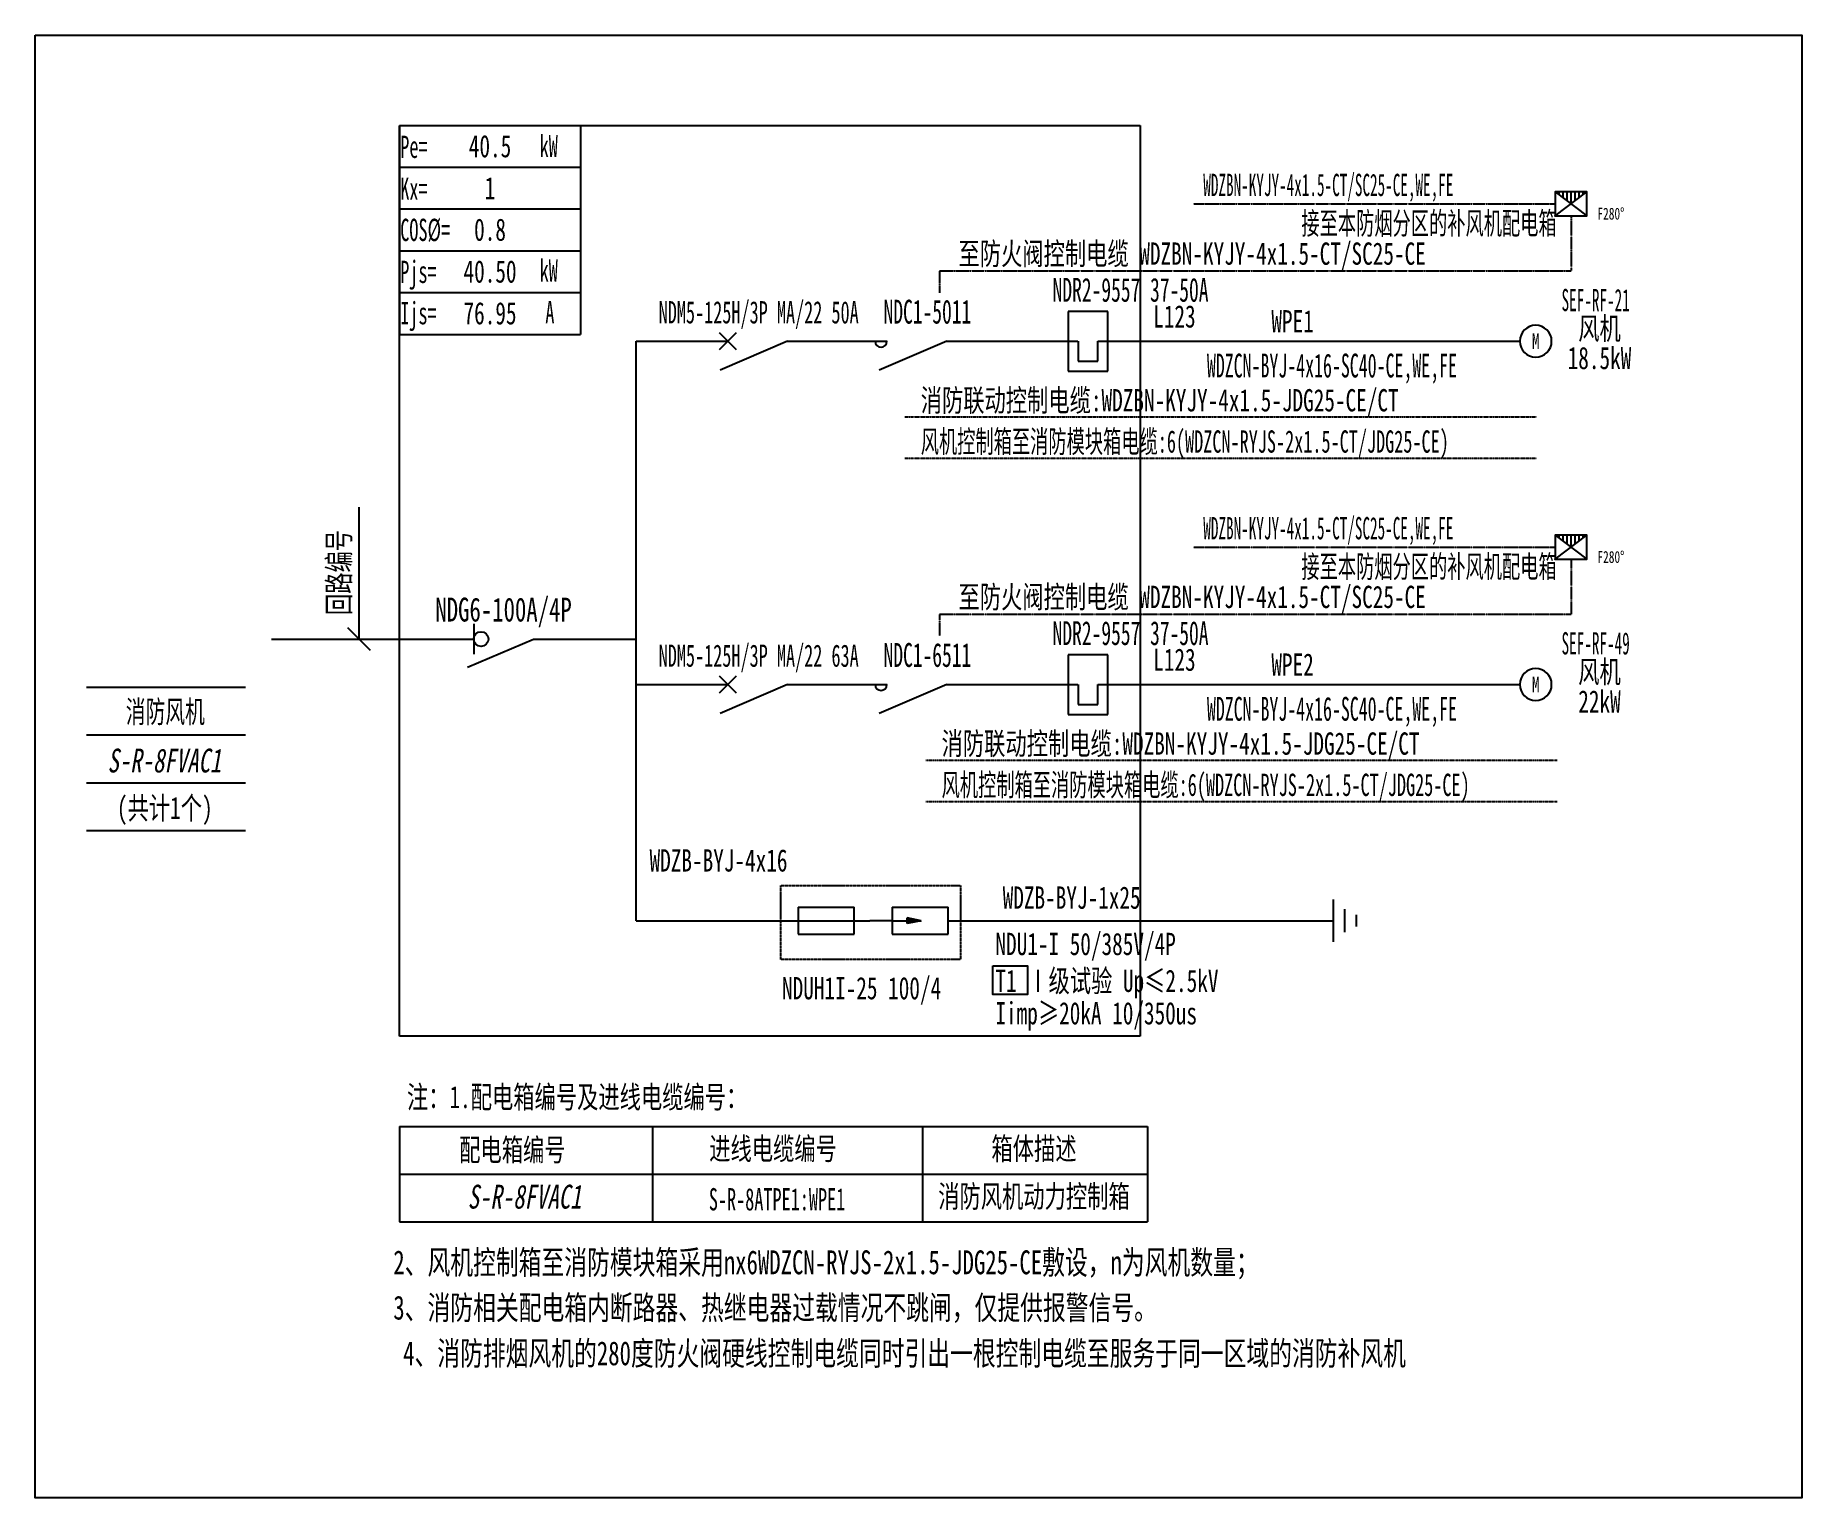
# Model space of a CAD drawing. Extents: x 408988 to 411518, y 295810 to 297905.
import ezdxf
from ezdxf.enums import TextEntityAlignment as Align

# ---------------------------------------------------------------- set-up
doc = ezdxf.new("R2010")
doc.units = 0
doc.header["$MEASUREMENT"] = 0
for name, pattern in [('DASHDOT', [1, 0.5, -0.25, 0, -0.25]), ('DASHED', [0.75, 0.5, -0.25]), ('DASHED2', [0.375, 0.25, -0.125])]:
    doc.linetypes.add(name, pattern=pattern)
for name, color, linetype in [('D_E_Eqpm(强电设备)', 100, 'Continuous'), ('D_E_Eqpm（强电设备）', 100, 'Continuous'), ('D_E_Text(强电文字)', 51, 'Continuous'), ('D_E_Text（强电文字）', 51, 'Continuous'), ('D_E_Wire(强电线缆)', 10, 'Continuous'), ('D_E_Wire（强电线缆）', 10, 'Continuous'), ('D_T_TableDim（表格尺寸）', 255, 'Continuous'), ('系统图', 220, 'Continuous')]:
    doc.layers.add(name, color=color, linetype=linetype)
doc.styles.add('$1$电气', font='', dxfattribs={"width": 0.7})
doc.styles.add('$1$电气箱', font='simhei.ttf', dxfattribs={"width": 0.8, "oblique": 10})
doc.styles.add('$3$电气', font='', dxfattribs={"width": 0.7})
doc.styles.add('电气', font='', dxfattribs={"width": 0.7})
doc.styles.add('电气箱', font='simhei.ttf', dxfattribs={"width": 0.8, "oblique": 10})
doc.styles.get('$1$电气').set_extended_font_data('SimSun')
doc.styles.get('$3$电气').set_extended_font_data('SimSun')
doc.styles.get('电气').set_extended_font_data('SimSun')

# ---------------------------------------------------------------- blocks, each defined once
blk = doc.blocks.new('A$C670F4C17')
at = {"layer": 'D_E_Wire（强电线缆）', "linetype": 'DASHDOT', "ltscale": 0.5}
blk.add_line((0, 0), (7936, 0), dxfattribs=at)
at = {"layer": 'D_E_Text（强电文字）', "style": '电气', "width": 0.7}
blk.add_text('消防联动控制电缆:WDZBN-KYJY-4x1.5-JDG25-CE/CT', height=280, dxfattribs=at).set_placement((198, 68))
blk = doc.blocks.new('A$C70CE04DF')
at = {"layer": 'D_E_Wire（强电线缆）', "linetype": 'DASHDOT', "ltscale": 0.5}
blk.add_line((0, 0), (7936, 0), dxfattribs=at)
at = {"layer": 'D_E_Text（强电文字）', "style": '电气', "width": 0.6}
blk.add_text('风机控制箱至消防模块箱电缆:6(WDZCN-RYJS-2x1.5-CT/JDG25-CE)', height=280, dxfattribs=at).set_placement((198, 68))
blk = doc.blocks.new('1')
at = {"layer": 'D_E_Eqpm(强电设备)'}
for p, q in [((-314387, 61832), (-314387, 61082)), ((-313887, 61832), (-314387, 61832)), ((-313887, 61082), (-313887, 61832)), ((-314262, 61457), (-314262, 61207)), ((-314012, 61207), (-314012, 61457)), ((-314387, 61082), (-313887, 61082)), ((-314262, 61207), (-314012, 61207))]:
    blk.add_line(p, q, dxfattribs=at)
blk = doc.blocks.new('电机')
at = {"layer": 'D_E_Eqpm（强电设备）'}
for start, end in [(90, 180), (180, 270), (0, 90), (270, 0)]:
    blk.add_arc((0, 0), 200, start, end, dxfattribs=at)
at = {"layer": 'D_E_Eqpm（强电设备）', "color": 51, "style": '电气', "width": 0.7}
blk.add_text('M', height=200, dxfattribs=at).set_placement((0, 0), align=Align.MIDDLE)
blk = doc.blocks.new('280度防火阀')
at = {"layer": 'D_E_Eqpm（强电设备）'}
for p, q in [((-200, 300), (200, 0)), ((-200, 0), (200, 300)), ((-150, 263), (-150, 300)), ((-100, 225), (-100, 300)), ((-50, 187), (-50, 300)), ((0, 150), (0, 300)), ((50, 187), (50, 300)), ((100, 225), (100, 300)), ((150, 263), (150, 300))]:
    blk.add_line(p, q, dxfattribs=at)
blk.add_lwpolyline([(-200, 0), (200, 0), (200, 300), (-200, 300)], close=True, dxfattribs=at)
at = {"layer": 'D_E_Eqpm（强电设备）', "color": 51}
blk.add_point((-200, 0), dxfattribs=at)
blk.add_point((-200, 0), dxfattribs=at)
at = {"layer": 'D_E_Text（强电文字）', "color": 0, "style": '电气', "width": 0.7}
blk.add_text('F280%%D', height=150, dxfattribs=at).set_placement((331, -48))

msp = doc.modelspace()

# ---------------------------------------------------------------- linework, layer by layer
at = {"linetype": 'DASHED'}
for p, q in [((409509.2, 297776), (410570.1, 297776)), ((409509.2, 296471.6), (409509.2, 297776)), ((410570.1, 297776), (410570.1, 296471.6)), ((410570.1, 296471.6), (409509.2, 296471.6))]:
    msp.add_line(p, q, dxfattribs=at)
at = {"linetype": 'DASHED2'}
msp.add_lwpolyline([(410055.2, 296687.2), (410312.7, 296687.2), (410312.7, 296581.1), (410055.2, 296581.1)], close=True, dxfattribs=at)
at = {"layer": 'D_E_Eqpm(强电设备)', "color": 100}
for p, q in [((409967.3, 297454.8), (409991.5, 297479)), ((409991.5, 297454.8), (409967.3, 297479)), ((409991.5, 297479), (409967.3, 297454.8)), ((409967.3, 297479), (409991.5, 297454.8)), ((410064.9, 297466.9), (409968.4, 297425.5)), ((410292.9, 297466.9), (410196.4, 297425.5)), ((409967.3, 296963.1), (409991.5, 296987.3)), ((409991.5, 296963.1), (409967.3, 296987.3)), ((409991.5, 296987.3), (409967.3, 296963.1)), ((409967.3, 296987.3), (409991.5, 296963.1)), ((410064.9, 296975.2), (409968.4, 296933.8)), ((410292.9, 296975.2), (410196.4, 296933.8))]:
    msp.add_line(p, q, dxfattribs=at)
at = {"layer": 'D_E_Eqpm(强电设备)'}
for p, q in [((410080.3, 296656.3), (410160.5, 296656.3)), ((410080.3, 296656.3), (410080.3, 296617.6)), ((410160.2, 296617.6), (410160.2, 296656.3)), ((410214.9, 296656.3), (410295.1, 296656.3)), ((410214.9, 296656.3), (410214.9, 296617.6)), ((410294.8, 296617.6), (410294.8, 296656.3)), ((410080.3, 296617.6), (410160.2, 296617.6)), ((410214.9, 296636.9), (410182.6, 296636.9)), ((410214.9, 296636.9), (410256.5, 296636.9)), ((410214.9, 296617.6), (410294.8, 296617.6)), ((410256.5, 296636.9), (410236.3, 296641.1)), ((410236.3, 296632.8), (410236.3, 296641.1)), ((410256.5, 296636.9), (410236.3, 296632.8))]:
    msp.add_line(p, q, dxfattribs=at)
at = {"layer": 'D_E_Eqpm(强电设备)', "color": 100}
for centre in [(410198.8, 297466.9), (410198.8, 296975.2)]:
    msp.add_arc(centre, 8.55, 180, 0, dxfattribs=at)
at = {"layer": 'D_E_Eqpm(强电设备)'}
msp.add_solid([(410236.3, 296632.8), (410256.5, 296636.9), (410236.3, 296641.1)], dxfattribs=at)
at = {"layer": 'D_E_Eqpm（强电设备）'}
msp.add_line((409615.4, 297061.9), (409615.4, 297018.6), dxfattribs=at)
at = {"layer": 'D_E_Eqpm（强电设备）', "color": 100}
msp.add_line((409606.6, 296999.8), (409700.9, 297040.3), dxfattribs=at)
at = {"layer": 'D_E_Eqpm（强电设备）'}
msp.add_circle((409625.9, 297040.3), 10.5, dxfattribs=at)
at = {"layer": 'D_E_Text（强电文字）'}
for p, q in [((409509.2, 297776), (409768.5, 297776)), ((409509.2, 297776), (409509.2, 297476.7)), ((409768.5, 297776), (409768.5, 297476.7)), ((409509.2, 297716.1), (409768.5, 297716.1)), ((409509.2, 297656.3), (409768.5, 297656.3)), ((409509.2, 297596.4), (409768.5, 297596.4)), ((409509.2, 297536.6), (409768.5, 297536.6)), ((409509.2, 297476.7), (409768.5, 297476.7)), ((409451.3, 297040.3), (409451.3, 297229.4)), ((409467.4, 297024.1), (409435.2, 297056.4))]:
    msp.add_line(p, q, dxfattribs=at)
msp.add_lwpolyline([(410359.2, 296572.2), (410408.8, 296572.2), (410408.8, 296531.4), (410359.2, 296531.4)], close=True, dxfattribs=at)
at = {"layer": 'D_E_Wire(强电线缆)', "color": 10}
for p, q in [((409848.2, 297466.9), (409979.4, 297466.9)), ((410064.9, 297466.9), (410207.4, 297466.9)), ((410292.9, 297466.9), (410480.9, 297466.9)), ((410509.4, 297466.9), (411113.8, 297466.9)), ((409848.2, 296975.2), (409979.4, 296975.2)), ((410064.9, 296975.2), (410207.4, 296975.2)), ((410292.9, 296975.2), (410480.9, 296975.2)), ((410509.4, 296975.2), (411113.8, 296975.2))]:
    msp.add_line(p, q, dxfattribs=at)
at = {"layer": 'D_E_Wire（强电线缆）', "linetype": 'DASHDOT', "ltscale": 0.5}
for p, q in [((410646.3, 297663.6), (411164.4, 297663.6)), ((411187.2, 297646.5), (411187.2, 297567.8)), ((410282.7, 297567.8), (411187.2, 297567.8)), ((410282.7, 297567.8), (410282.7, 297536.4)), ((410646.3, 297171.9), (411164.4, 297171.9)), ((411187.2, 297154.8), (411187.2, 297076)), ((410282.7, 297076), (411187.2, 297076)), ((410282.7, 297076), (410282.7, 297044.7))]:
    msp.add_line(p, q, dxfattribs=at)
at = {"layer": 'D_E_Wire（强电线缆）'}
for p, q in [((409848.2, 296636.9), (409848.2, 297466.9)), ((409325.9, 297040.3), (409615.4, 297040.3)), ((409700.9, 297040.3), (409848.2, 297040.3)), ((410846.7, 296606.6), (410846.7, 296667.4)), ((410863.3, 296620.4), (410863.3, 296653.6)), ((410879.9, 296628.6), (410879.9, 296645.3)), ((409848.2, 296636.9), (410182.6, 296636.9)), ((410294.8, 296636.9), (410846.7, 296636.9))]:
    msp.add_line(p, q, dxfattribs=at)
at = {"layer": 'D_T_TableDim（表格尺寸）', "color": 255}
for p, q in [((409060.6, 296971.3), (409288.5, 296971.3)), ((409060.6, 296902.9), (409288.5, 296902.9)), ((409060.6, 296834.5), (409288.5, 296834.5)), ((409060.6, 296766.1), (409288.5, 296766.1))]:
    msp.add_line(p, q, dxfattribs=at)
at = {"layer": 'D_T_TableDim（表格尺寸）', "ltscale": 3.5}
for p, q in [((409509.2, 296342.2), (410580.4, 296342.2)), ((409509.2, 296342.2), (409509.2, 296205.4)), ((409871.4, 296342.2), (409871.4, 296205.4)), ((410258.1, 296342.2), (410258.1, 296205.4)), ((410580.4, 296342.2), (410580.4, 296205.4)), ((409509.2, 296273.8), (410580.4, 296273.8)), ((409509.2, 296273.8), (410580.4, 296273.8)), ((409871.4, 296273.8), (409871.4, 296205.4)), ((410258.1, 296273.8), (410258.1, 296205.4)), ((409509.2, 296205.4), (410580.4, 296205.4))]:
    msp.add_line(p, q, dxfattribs=at)
at = {"layer": '系统图', "ltscale": 9973.992009}
msp.add_lwpolyline([(408987.5, 297905), (411517.5, 297905), (411517.5, 295810.5), (408987.5, 295810.5)], close=True, dxfattribs=at)

# ---------------------------------------------------------------- block references
at = {"layer": 'D_E_Eqpm(强电设备)', "color": 100, "xscale": 0.1139832797001466, "yscale": 0.1139832797001466, "zscale": 0.1139832797001466}
for p in [(446301.6, 290461.8), (446301.6, 289970.1)]:
    msp.add_blockref('1', p, dxfattribs=at)
at = {"layer": 'D_E_Eqpm（强电设备）', "xscale": 0.1139832797001466, "yscale": 0.1139832797001466, "zscale": 0.1139832797001466}
for name, p in [('280度防火阀', (411187.2, 297646.5)), ('电机', (411136.6, 297466.9)), ('280度防火阀', (411187.2, 297154.8)), ('电机', (411136.6, 296975.2))]:
    msp.add_blockref(name, p, dxfattribs=at)
at = {"layer": 'D_E_Wire（强电线缆）', "xscale": 0.1139832797001466, "yscale": 0.1139832797001466, "zscale": 0.1139832797001466}
for name, p in [('A$C670F4C17', (410233.1, 297358.6)), ('A$C70CE04DF', (410233.1, 297299.5)), ('A$C670F4C17', (410263, 296866.9)), ('A$C70CE04DF', (410263, 296807.8))]:
    msp.add_blockref(name, p, dxfattribs=at)

# ---------------------------------------------------------------- texts
at = {"layer": 'D_E_Text(强电文字)', "color": 51, "style": '电气', "width": 0.6}
for s, height, p in [('NDR2-9557 37-50A', 34.195, (410444.6, 297523.4)), ('NDC1-5011', 34.19, (410202.5, 297492.1)), ('NDR2-9557 37-50A', 34.195, (410444.6, 297031.7)), ('NDC1-6511', 34.19, (410202.5, 297000.4))]:
    msp.add_text(s, height=height, dxfattribs=at).set_placement(p)
at = {"layer": 'D_E_Text(强电文字)', "color": 1, "style": '电气', "width": 0.55}
msp.add_text('WDZCN-BYJ-4x16-SC40-CE,WE,FE', height=34.195, dxfattribs=at).set_placement((410844.7, 297427.9), align=Align.MIDDLE)
at = {"layer": 'D_E_Text(强电文字)', "color": 51, "style": '$3$电气', "width": 0.7}
msp.add_text('NDG6-100A/4P', height=34.195, dxfattribs=at).set_placement((409658.2, 297065.4), align=Align.CENTER)
at = {"layer": 'D_E_Text(强电文字)', "color": 51, "style": '电气', "width": 0.55}
msp.add_text('WDZCN-BYJ-4x16-SC40-CE,WE,FE', height=34.195, dxfattribs=at).set_placement((410844.7, 296936.2), align=Align.MIDDLE)
at = {"layer": 'D_E_Text(强电文字)', "style": '电气', "width": 0.7}
for s, p in [('WDZB-BYJ-4x16', (409867.3, 296707.3)), ('WDZB-BYJ-1x25', (410373.1, 296654)), ('T1 Ⅰ级试验 Up≤2.5kV ', (410362.7, 296534.8)), ('Iimp≥20kA 10/350us', (410362.7, 296488.4))]:
    msp.add_text(s, height=31.915, dxfattribs=at).set_placement(p)
at = {"layer": 'D_E_Text(强电文字)', "color": 51, "true_color": 0xffff7f, "style": '电气', "width": 0.7}
msp.add_text('NDU1-I 50/385V/4P', height=31.915, dxfattribs=at).set_placement((410362.7, 296587.6))
at = {"layer": 'D_E_Text（强电文字）', "linetype": 'Continuous', "style": '电气', "width": 0.6}
for s, height, p in [('Pe=', 31.92, (409510.2, 297729.4)), ('kW', 31.92, (409709.8, 297730.5)), ('Kx=', 31.92, (409510.2, 297669.4)), ('COS%%C=', 31.92, (409510.2, 297610.4)), ('Pjs=', 31.92, (409510.2, 297550.3)), ('kW', 31.92, (409709.8, 297552.3)), ('Ijs=', 31.92, (409510.2, 297491.1)), ('A', 31.9, (409718, 297492.4))]:
    msp.add_text(s, height=height, dxfattribs=at).set_placement(p)
at = {"layer": 'D_E_Text（强电文字）', "style": '电气'}
for s, height, width, p in [('WDZBN-KYJY-4x1.5-CT/SC25-CE,WE,FE', 31.915, 0.5, (410660.4, 297674.8)), ('接至本防烟分区的补风机配电箱', 31.915, 0.6, (410800.9, 297619.9)), ('至防火阀控制电缆 WDZBN-KYJY-4x1.5-CT/SC25-CE ', 31.915, 0.7, (410309.8, 297576.4)), ('L123', 31.92, 0.7, (410588.7, 297486.5)), ('WDZBN-KYJY-4x1.5-CT/SC25-CE,WE,FE', 31.915, 0.5, (410660.4, 297183.1)), ('接至本防烟分区的补风机配电箱', 31.915, 0.6, (410800.9, 297128.2)), ('至防火阀控制电缆 WDZBN-KYJY-4x1.5-CT/SC25-CE ', 31.915, 0.7, (410309.8, 297084.7)), ('L123', 31.92, 0.7, (410588.7, 296994.8)), ('注：1.配电箱编号及进线电缆编号：', 31.915, 0.7, (409519.8, 296368.4)), (' 2、风机控制箱至消防模块箱采用nx6WDZCN-RYJS-2x1.5-JDG25-CE敷设，n为风机数量；', 34.195, 0.7, (409484, 296130.5)), (' 3、消防相关配电箱内断路器、热继电器过载情况不跳闸，仅提供报警信号。', 34.195, 0.7, (409484, 296065.6)), ('4、消防排烟风机的280度防火阀硬线控制电缆同时引出一根控制电缆至服务于同一区域的消防补风机', 34.195, 0.7, (409514.3, 296000.2))]:
    msp.add_text(s, height=height, dxfattribs=dict(at, width=width)).set_placement(p)
at = {"layer": 'D_E_Text（强电文字）', "color": 51, "style": '电气', "width": 0.5}
for s, p in [('SEF-RF-21', (411222.4, 297509.9)), ('SEF-RF-49', (411222.4, 297018.2))]:
    msp.add_text(s, height=31.92, dxfattribs=at).set_placement(p, align=Align.CENTER)
at = {"layer": 'D_E_Text（强电文字）'}
for s, height, style, width, p in [('NDM5-125H/3P MA/22 50A', 31.915, '电气', 0.6, (410023.6, 297505.7)), ('风机', 31.92, '电气', 0.7, (411227.9, 297485.7)), ('18.5kW', 31.92, '电气', 0.7, (411227.9, 297443.3)), ('NDM5-125H/3P MA/22 63A', 31.915, '电气', 0.6, (410023.6, 297013.9)), ('风机', 31.92, '电气', 0.7, (411227.9, 296994)), ('消防风机', 31.92, '$1$电气', 0.65, (409173.7, 296936.9)), ('22kW', 31.92, '电气', 0.7, (411227.9, 296951.6)), ('配电箱编号', 31.92, '电气', 0.7, (409670.8, 296309.4)), ('进线电缆编号', 31.92, '电气', 0.7, (410044.2, 296311.1)), ('箱体描述', 31.92, '电气', 0.7, (410417.9, 296311.1)), ('S-R-8ATPE1:WPE1', 31.915, '电气', 0.6, (410049.9, 296237.9)), ('消防风机动力控制箱', 31.92, '电气', 0.7, (410417.9, 296242.7))]:
    msp.add_text(s, height=height, dxfattribs=dict(at, style=style, width=width)).set_placement(p, align=Align.MIDDLE)
at = {"layer": 'D_E_Text（强电文字）', "color": 51, "style": '电气', "width": 0.7}
for s, p in [('WPE1', (410757.9, 297479.5)), ('WPE2', (410757.9, 296987.8))]:
    msp.add_text(s, height=31.92, dxfattribs=at).set_placement(p)
at = {"layer": 'D_E_Text（强电文字）', "style": '$3$电气', "width": 0.7}
msp.add_text('回路编号', height=31.92, rotation=90, dxfattribs=at).set_placement((409438.3, 297074.7))
at = {"layer": 'D_E_Text（强电文字）', "color": 7, "style": '$1$电气箱', "oblique": 10, "width": 0.7}
msp.add_text('S-R-8FVAC1', height=34.19, dxfattribs=at).set_placement((409172.3, 296866.3), align=Align.MIDDLE)
at = {"layer": 'D_E_Text（强电文字）', "style": '$1$电气', "width": 0.7}
msp.add_text('(共计1个)', height=31.92, dxfattribs=at).set_placement((409172.9, 296782.4), align=Align.CENTER)
at = {"layer": 'D_E_Text（强电文字）', "color": 51, "true_color": 0xffff7f, "style": '电气', "width": 0.7}
msp.add_text('NDUH1I-25 100/4', height=31.915, dxfattribs=at).set_placement((410057, 296524.3))
at = {"layer": 'D_E_Text（强电文字）', "style": '电气箱', "oblique": 10, "width": 0.7}
msp.add_text('S-R-8FVAC1', height=34.19, dxfattribs=at).set_placement((409688.2, 296241.6), align=Align.MIDDLE)
at = {"layer": 'D_E_Text（强电文字）', "width": 259.288, "attachment_point": 5, "style": '电气'}
for s, insert, char_height in [('40.5', (409638.8, 297746), 31.92), ('1', (409638.8, 297686.2), 31.9), ('0.8', (409638.8, 297626.4), 31.92), ('{\\C200;40.50}', (409638.8, 297566.5), 31.915), ('{\\C200;76.95}', (409638.8, 297506.7), 31.915)]:
    msp.add_mtext(s, dxfattribs=dict(at, insert=insert, char_height=char_height))

doc.saveas('drawing.dxf')
